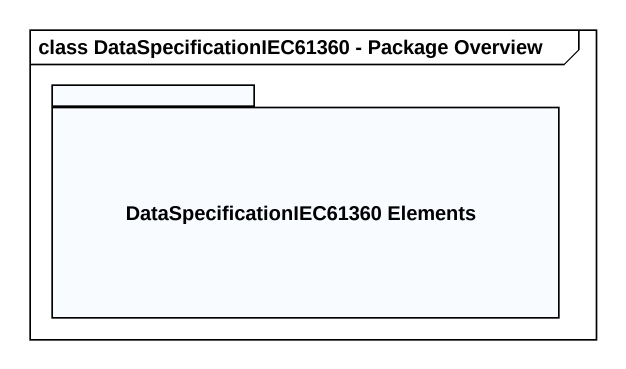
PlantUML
@startuml
mainframe class DataSpecificationIEC61360 - Package Overview
package "DataSpecificationIEC61360 Elements" as DataSpecificationIEC61360 {
}
@enduml
